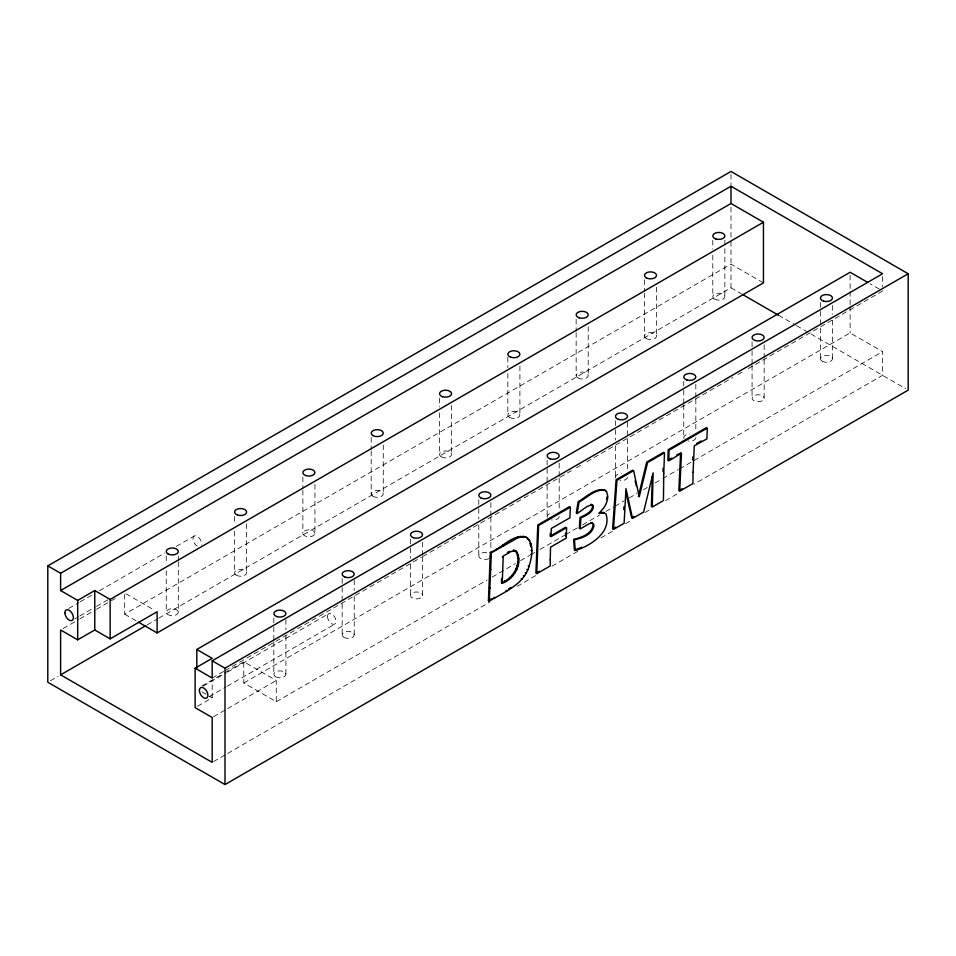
<?xml version="1.0" encoding="UTF-8"?>
<svg xmlns="http://www.w3.org/2000/svg" width="956" height="956" viewBox="0 0 956 956"><rect width="100%" height="100%" fill="white"/><g stroke="black" fill="none" stroke-linecap="round" stroke-linejoin="round"><path stroke-width="0.72" stroke-dasharray="4.78 3.58" d="M68.689 608.482L78.942 602.567M80.22 601.826L93.031 594.429M99.436 590.736L164.767 553.01M176.298 546.354L194.235 536.005M74.735 618.938L78.571 616.728M79.85 615.987L95.23 607.108M96.508 606.367L108.04 599.711M63.168 628.498L78.547 619.631M79.826 618.89L95.194 610.012M96.472 609.271L116.979 597.44M124.662 594.417L124.662 614.206L730.993 264.143L763.45 282.88M50.381 680.756L58.137 676.286M147.152 624.889L157.573 618.867M158.78 618.173L730.993 287.804L730.993 240.064M212.196 678.055L223.824 671.339M225.114 670.598L421.453 557.24M422.743 556.5L571.282 470.734M576.456 467.759L581.618 464.771M586.781 461.784L732.75 377.512M737.913 374.537L743.075 371.549M748.249 368.574L882.579 291.006L870.103 283.801M201.895 685.966L223.477 673.514M224.756 672.773L243.792 661.779L276.248 680.517L276.248 701.716L243.792 682.99L243.792 661.779M203.198 686.133L226.249 672.821M227.54 672.08L328.733 613.656M209.233 696.601L225.891 686.982M227.169 686.241L334.767 624.113M197.557 706.233L212.196 697.772L212.196 680.242M243.792 682.99L850.123 332.915L882.579 351.653L882.579 375.326L693.996 484.202M213.475 716.761L226.285 709.364M227.564 708.623L276.248 680.517M276.248 701.716L486.974 580.053M492.149 577.066L515.415 563.634M520.59 560.646L529.636 555.424M530.927 554.683L534.81 552.437M539.985 549.449L564.542 535.276M565.832 534.524L577.472 527.808M582.646 524.82L599.448 515.117M605.913 511.388L613.668 506.907M614.959 506.166L624.017 500.932M629.191 497.957L636.947 493.475M643.412 489.747L647.284 487.5M655.039 483.019L661.504 479.291M662.795 478.55L678.318 469.587M679.608 468.846L882.579 351.653M213.487 761.621L226.405 754.165M227.695 753.424L489.902 602.029M517.029 586.375L537.702 574.437M551.911 566.239L579.037 550.572M600.989 537.893L613.907 530.437M625.535 523.733L631.988 520.004M644.906 512.535L651.371 508.807M665.579 500.609L679.788 492.4M730.993 287.804L741.342 293.779M778.531 315.253L795.225 324.885M796.515 325.637L905.619 388.626M125.905 593.724L154.609 610.298M124.662 614.206L137.138 621.412M201.943 691.857L208.348 695.562M209.627 696.303L212.196 697.772M882.579 276.631L882.579 286.692M850.123 275.232L850.123 290.026M850.123 291.508L850.123 304.821M850.123 306.29L850.123 332.915M832.473 305.442L832.473 314.333M832.473 320.26L832.473 358.787M820.391 302.478L820.391 309.887M820.391 311.369L820.391 358.787M764.155 344.889L764.155 358.225M764.155 359.707L764.155 398.222A6.035 3.489 0 0 1 755.097 401.245A6.035 3.489 0 0 1 755.097 395.21A6.035 3.489 0 0 1 764.155 398.222M752.073 341.925L752.073 349.334M752.073 350.816L752.073 364.152M752.073 365.634L752.073 398.222M730.993 174.434L730.993 184.867M730.993 207.249L730.993 238.582M724.863 240.362L724.863 296.659M712.794 240.362L712.794 249.241M712.794 255.168L712.794 296.659M695.825 384.336L695.825 397.672M695.825 399.142L695.825 431.742M683.755 381.372L683.755 388.781M683.755 390.263L683.755 403.587M683.755 405.069L683.755 437.669M656.545 287.206L656.545 336.106M644.463 279.797L644.463 291.652M644.463 293.134L644.463 336.106M627.506 422.289L627.506 471.189M615.437 420.807L615.437 428.216M615.437 429.698L615.437 440.071M615.437 445.998L615.437 477.116M588.227 326.653L588.227 375.541M576.145 319.244L576.145 331.099M576.145 332.58L576.145 375.541M559.188 463.218L559.188 476.554M559.188 478.036L559.188 510.635M547.119 460.254L547.119 483.963M547.119 485.445L547.119 516.563M519.909 366.1L519.909 414.988M507.827 357.209L507.827 367.582M507.827 373.509L507.827 414.988M490.87 502.665L490.87 516.001M490.87 517.483L490.87 550.07M478.789 499.701L478.789 507.11M478.789 508.592L478.789 518.965M478.789 524.892L478.789 555.998M451.591 405.535L451.591 454.435M439.509 398.138L439.509 407.017M439.509 412.944L439.509 454.435M422.552 542.112L422.552 555.448M422.552 556.918L422.552 595.445A6.035 3.489 0 0 1 413.494 598.468A6.035 3.489 0 0 1 413.494 592.421A6.035 3.489 0 0 1 422.552 595.445M410.471 539.148L410.471 546.557M410.471 548.039L410.471 558.4M410.471 564.327L410.471 595.445M383.272 444.982L383.272 493.882M371.191 437.573L371.191 449.428M371.191 450.909L371.191 493.882M354.234 580.065L354.234 590.438M354.234 596.365L354.234 634.892M342.152 578.583L342.152 585.992M342.152 587.474L342.152 602.292M342.152 603.774L342.152 634.892M314.942 484.429L314.942 533.317A6.035 3.489 0 0 1 305.884 536.34A6.035 3.489 0 0 1 305.884 530.305A6.035 3.489 0 0 1 314.942 533.317M302.873 477.02L302.873 488.875M302.873 490.356L302.873 533.317M285.916 619.512L285.916 629.885M285.916 635.812L285.916 674.338M273.834 618.03L273.834 625.439M273.834 626.921L273.834 640.257M273.834 641.739L273.834 674.338M246.624 523.876L246.624 572.764M234.555 516.467L234.555 523.876M234.555 531.285L234.555 572.764M178.306 555.914L178.306 560.347M178.306 561.829L178.306 612.21A6.035 3.489 0 0 1 169.248 615.222A6.035 3.489 0 0 1 169.248 609.187A6.035 3.489 0 0 1 178.306 612.21M166.236 555.914L166.236 563.311M166.236 570.72L166.236 612.21M559.188 516.563A6.035 3.489 0 0 1 551.588 519.921M547.322 517.459A6.035 3.489 0 0 1 553.154 513.073M627.506 477.116A6.035 3.489 0 0 1 619.906 480.486M615.64 478.012A6.035 3.489 0 0 1 621.472 473.626M695.825 437.669A6.035 3.489 0 0 1 688.224 441.039M683.958 438.577A6.035 3.489 0 0 1 689.79 434.179M489.102 558.471A6.035 3.489 0 0 1 480.557 558.471A6.035 3.489 0 0 1 480.557 553.536A6.035 3.489 0 0 1 489.102 553.536M197.247 546.163A6.035 3.489 60 0 1 192.993 538.348A6.035 3.489 60 0 1 197.988 536.806A6.035 3.489 60 0 1 201.369 544.896M714.562 299.12A6.035 3.489 0 0 0 724.66 297.555A6.035 3.489 0 0 0 717.263 293.289A6.035 3.489 0 0 0 714.562 299.12M646.232 338.567A6.035 3.489 0 0 0 656.342 337.002A6.035 3.489 0 0 0 648.945 332.736A6.035 3.489 0 0 0 646.232 338.567M577.914 378.014A6.035 3.489 0 0 0 588.024 376.449A6.035 3.489 0 0 0 580.627 372.183A6.035 3.489 0 0 0 577.914 378.014M509.596 417.449A6.035 3.489 0 0 0 519.706 415.896A6.035 3.489 0 0 0 512.308 411.618A6.035 3.489 0 0 0 509.596 417.449M441.278 456.896A6.035 3.489 0 0 0 451.375 455.331A6.035 3.489 0 0 0 443.99 451.065A6.035 3.489 0 0 0 441.278 456.896M372.96 496.343A6.035 3.489 0 0 0 383.057 494.778A6.035 3.489 0 0 0 375.66 490.512A6.035 3.489 0 0 0 372.96 496.343M822.16 361.249A6.035 3.489 0 0 0 832.258 359.683A6.035 3.489 0 0 0 824.873 355.417A6.035 3.489 0 0 0 822.16 361.249M236.323 575.225A6.035 3.489 0 0 0 246.421 573.672A6.035 3.489 0 0 0 239.024 569.394A6.035 3.489 0 0 0 236.323 575.225M343.921 637.353A6.035 3.489 0 0 0 354.031 635.788A6.035 3.489 0 0 0 346.634 631.522A6.035 3.489 0 0 0 343.921 637.353M275.603 676.8A6.035 3.489 0 0 0 285.701 675.235A6.035 3.489 0 0 0 278.316 670.969A6.035 3.489 0 0 0 275.603 676.8M327.478 616.429A6.035 3.489 60 0 0 333.883 624.388A6.035 3.489 60 0 0 333.883 615.855A6.035 3.489 60 0 0 327.478 616.429"/><path stroke-width="1.43" d="M525.346 536.782C535.181 542.936 531.751 557.157 529.074 566.442C523.541 584.761 504.182 592.099 489.281 601.133L488.432 600.643L490.32 552.377C502.091 548.158 512.894 533.364 526.206 537.272L522.944 536.173M489.281 601.133L491.181 556.918L491.181 552.879L490.32 552.377M652.362 476.243L651.383 506.56M680.612 452.714L678.832 490.715L682.261 488.695M550.25 533.448L550.154 536.185L565.749 527.186M565.462 536.113L565.558 533.137M692.634 459.932L692.742 456.992M501.422 581.332L501.53 578.44M502.223 583.268L503.226 556.045L511.603 551.277L516.061 551.062C523.792 562.355 514.447 579.181 502.223 583.268L501.362 582.766C513.587 578.691 522.932 561.853 515.2 550.572L513.276 550.154L514.137 550.644M662.962 471.284L663.07 468.368M623.778 509.668L623.921 506.776M579.336 528.501L580.017 517.495C584.917 514.997 593.102 511.926 592.469 505.174L590.999 504.171M576.277 513.085L578.141 501.685C586.195 497.18 594.501 488.146 604.431 489.866L605.829 491.193M638.381 496.331L646.722 462.083L663.655 452.308M508.496 588.92L510.946 587.366M671.698 458.127L667.874 460.445L668.208 449.679L706.46 427.595M676.788 455.032L679.334 453.491M491.181 552.879L518.164 537.642L523.804 536.663M488.432 600.643L491.754 598.659M615.843 527.043L612.605 528.943L616.106 479.757L632.776 470.137M633.971 516.587L631.701 517.925L625.845 492.173M539.387 571.186L535.886 573.241L537.774 524.987L569.549 506.644M47.8 565.88L730.993 171.447L908.2 273.751L908.2 390.12L225.007 784.553L47.8 682.249L47.8 565.88L60.61 573.277L730.993 186.241L882.579 273.751L212.196 660.799L212.196 678.055L195.12 668.196L195.12 707.643L212.196 717.502L212.196 762.362L60.61 674.852L60.61 629.98L77.687 639.839L94.775 629.98L110.143 638.859L157.107 611.744L157.107 632.944L138.393 622.129M60.61 573.277L60.61 590.533L730.993 203.497L763.45 222.234L763.45 282.88L157.107 632.944M60.61 590.533L77.687 600.404L94.775 590.533L110.143 599.412L763.45 222.234M60.61 674.852L145.862 625.63M196.816 668.447L196.816 649.459L850.123 272.269L867.606 282.367M195.12 668.196L212.196 658.337L196.816 649.459M212.196 660.799L225.007 668.196L908.2 273.751M696.697 443.465L701.381 440.931M509.656 551.325L507.457 552.401L508.317 552.903M581.798 547.226L574.401 550.07L573.624 539.363C581.332 537.523 591.776 534.129 593.102 525.035L592.577 523.159L591.023 522.55M599.197 512.703L603.308 512.356L605.985 513.946C611.995 532.277 590.187 545.96 575.249 550.572L574.472 539.853C582.18 538.025 592.624 534.631 593.951 525.537L593.437 523.649L591.872 523.04L589.219 523.697L580.184 528.991L580.878 517.985C585.777 515.487 593.951 512.428 593.317 505.664L591.86 504.672L586.924 506.584L577.137 513.575L578.989 502.175C587.056 497.682 595.349 488.635 605.291 490.356L606.69 491.683L607.777 496.343A13.611 7.863 -60 0 1 604.156 507.301L599.065 513.456L604.156 512.858M742.561 294.484L778.531 315.253M528.178 538.658L527.33 538.168L529.744 540.797M520.231 536.304L521.08 536.806M530.879 543.653L530.018 543.163L530.484 545.434M517.304 537.153L518.164 537.642M530.711 546.569L531.572 547.059M530.95 550.345L531.799 550.847M510.277 540.654L511.137 541.144M530.771 554.289L531.62 554.779M515.2 550.572L516.061 551.062M516.706 552.09L517.555 552.592M502.796 545.123L503.657 545.625M517.674 554.671L518.522 555.173M517.997 558.28L518.845 558.77M528.226 565.952L529.074 566.442M496.367 548.995L497.228 549.485M517.77 561.722L518.63 562.212M526.828 569.453L527.688 569.943M502.33 556.762L503.179 557.252M517.124 565.331L517.985 565.821M525.214 572.68L526.075 573.17M516.025 568.868L516.873 569.37M490.32 556.428L491.181 556.918M523.374 575.679L524.235 576.181M514.447 572.106L515.308 572.596M521.283 578.523L522.143 579.025M512.488 574.926L513.348 575.416M510.241 577.197L511.101 577.687M490.058 568.844L490.906 569.334M504.804 580.961L505.652 581.451M506.059 590.461L506.907 590.951M489.329 587.51L490.189 588M493.965 597.345L494.814 597.835M635.107 480.868L636.457 486.269M730.993 186.241L730.993 203.497M225.007 668.196L225.007 784.553M110.143 599.412L110.143 638.859M94.775 590.533L94.775 629.98M77.687 600.404L77.687 639.839M606.893 497A13.611 7.863 -60 0 1 606.522 499.462M550.226 559.798L550.19 565.964L536.734 573.731L538.622 525.477L570.397 507.134L569.919 517.805L551.277 528.465L551.015 536.675L566.597 527.676L566.275 538.097L550.537 547.179L550.226 559.798M693.076 472.18L692.897 483.581L679.68 491.205L681.461 453.204L668.734 460.935L669.057 450.18L707.321 428.085L706.926 438.888L694.283 445.807L693.076 472.18M663.763 473.244L663.428 500.586L652.243 507.05L653.151 472.838L643.591 512.046L632.549 518.415L625.953 488.612L624.113 523.29L613.465 529.433L616.967 480.259L633.625 470.627L639.241 496.833L647.571 462.585L664.516 452.797L663.763 473.244M715.805 238.928A6.035 3.489 0 0 0 724.863 235.917A6.035 3.489 0 0 0 715.805 232.894A6.035 3.489 0 0 0 715.805 238.928M823.415 301.056A6.035 3.489 0 0 0 832.473 298.033A6.035 3.489 0 0 0 823.415 295.022A6.035 3.489 0 0 0 823.415 301.056M646.232 277.826A6.035 3.489 0 0 0 656.342 276.26A6.035 3.489 0 0 0 648.945 271.994A6.035 3.489 0 0 0 646.232 277.826M755.097 340.503A6.035 3.489 0 0 0 764.155 337.48A6.035 3.489 0 0 0 755.097 334.457A6.035 3.489 0 0 0 755.097 340.503M579.169 317.822A6.035 3.489 0 0 0 588.227 314.799A6.035 3.489 0 0 0 579.169 311.775A6.035 3.489 0 0 0 579.169 317.822M686.767 379.938A6.035 3.489 0 0 0 695.825 376.927A6.035 3.489 0 0 0 686.767 373.904A6.035 3.489 0 0 0 686.767 379.938M510.851 357.269A6.035 3.489 0 0 0 519.909 354.246A6.035 3.489 0 0 0 510.851 351.222A6.035 3.489 0 0 0 510.851 357.269M618.448 419.385A6.035 3.489 0 0 0 627.506 416.374A6.035 3.489 0 0 0 618.448 413.351A6.035 3.489 0 0 0 618.448 419.385M442.532 396.704A6.035 3.489 0 0 0 451.591 393.693A6.035 3.489 0 0 0 442.532 390.669A6.035 3.489 0 0 0 442.532 396.704M550.13 458.832A6.035 3.489 0 0 0 559.188 455.809A6.035 3.489 0 0 0 550.13 452.797A6.035 3.489 0 0 0 550.13 458.832M372.96 435.601A6.035 3.489 0 0 0 383.057 434.036A6.035 3.489 0 0 0 375.66 429.77A6.035 3.489 0 0 0 372.96 435.601M480.557 497.718A6.035 3.489 0 0 0 490.667 496.164A6.035 3.489 0 0 0 483.27 491.886A6.035 3.489 0 0 0 480.557 497.718M305.884 475.598A6.035 3.489 0 0 0 314.942 472.575A6.035 3.489 0 0 0 305.884 469.551A6.035 3.489 0 0 0 305.884 475.598M413.494 537.714A6.035 3.489 0 0 0 422.552 534.703A6.035 3.489 0 0 0 413.494 531.679A6.035 3.489 0 0 0 413.494 537.714M237.566 515.045A6.035 3.489 0 0 0 246.624 512.022A6.035 3.489 0 0 0 237.566 508.998A6.035 3.489 0 0 0 237.566 515.045M345.176 577.161A6.035 3.489 0 0 0 354.234 574.15A6.035 3.489 0 0 0 345.176 571.126A6.035 3.489 0 0 0 345.176 577.161M168.005 553.93A6.035 3.489 0 0 0 178.103 552.365A6.035 3.489 0 0 0 170.706 548.099A6.035 3.489 0 0 0 168.005 553.93M276.858 616.608A6.035 3.489 0 0 0 285.916 613.585A6.035 3.489 0 0 0 276.858 610.573A6.035 3.489 0 0 0 276.858 616.608M64.877 612.724A6.035 3.489 60 0 0 71.282 620.695A6.035 3.489 60 0 0 71.282 612.151A6.035 3.489 60 0 0 64.877 612.724M199.386 690.375A6.035 3.489 60 0 0 205.791 698.346A6.035 3.489 60 0 0 205.791 689.814A6.035 3.489 60 0 0 199.386 690.375"/></g></svg>
